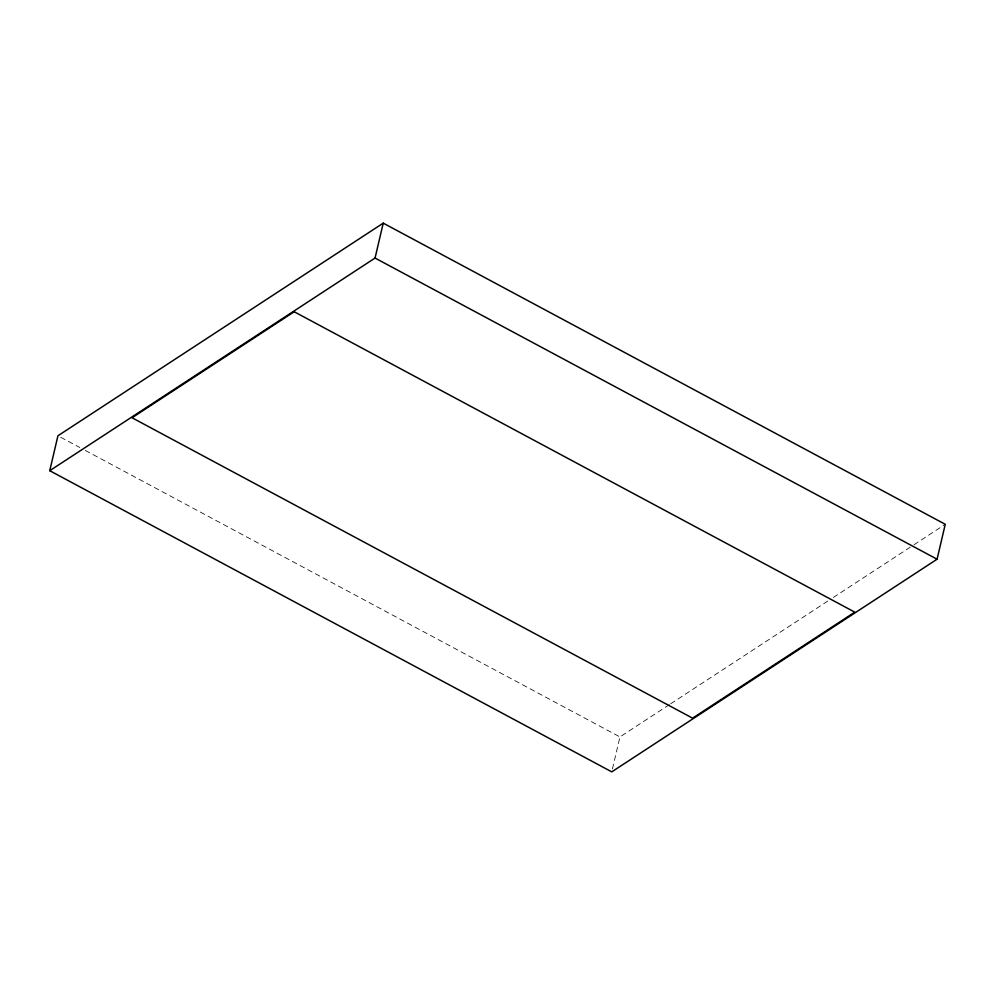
<?xml version="1.0" encoding="UTF-8"?>
<svg xmlns="http://www.w3.org/2000/svg" width="995" height="995" viewBox="0 0 995 995"><rect width="100%" height="100%" fill="white"/><g stroke="black" fill="none" stroke-linecap="round" stroke-linejoin="round"><path stroke-width="0.75" stroke-dasharray="4.97 3.73" d="M612.435 768.948L619.947 736.947L669.399 704.622M670.692 703.776L828.139 600.856M833.35 597.46L912.713 545.571M914.019 544.725L945.25 524.303M60.67 437.253L79.811 447.514M85.284 450.437L619.947 736.947"/><path stroke-width="1.49" d="M49.75 470.697L57.934 435.785L383.237 223.141L945.25 524.303L937.066 559.215L611.763 771.859L49.75 470.697L375.053 258.053L383.237 223.141M375.053 258.053L937.066 559.215M294.197 311.746L132.024 417.763L692.607 718.166L854.78 612.149L294.197 311.746"/></g></svg>
